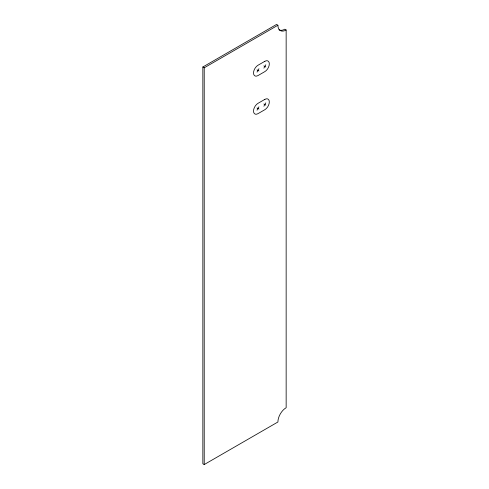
<?xml version="1.0" encoding="UTF-8"?>
<svg xmlns="http://www.w3.org/2000/svg" width="489" height="489" viewBox="0 0 489 489"><rect width="100%" height="100%" fill="white"/><g stroke="black" fill="none" stroke-linecap="round" stroke-linejoin="round"><path stroke-width="0.73" d="M257.012 72.103L258.95 68.735M263.883 68.136L265.827 64.768M257.012 110.184L258.95 106.822M263.883 106.217L265.827 102.855M202.849 66.993L276.536 24.45L277.905 25.245A11.663 6.73 -60 0 0 286.151 30.006L286.151 407.728A11.663 6.73 -60 0 0 277.905 422.007L204.225 464.55L202.849 463.755L202.849 66.993L204.225 67.788L277.905 25.245M286.151 30.006L284.775 29.212A11.663 6.73 -60 0 1 278.95 29.786M263.883 65.893L265.827 67.011M257.012 69.86L258.95 70.978M263.883 103.974L265.827 105.098M257.012 107.941L258.95 109.065M204.225 67.788L204.225 464.55M264.855 61.296L257.978 65.263A6.314 3.649 -60 0 0 253.516 72.995A6.314 3.649 -60 0 0 257.978 75.575L264.855 71.608A6.314 3.649 -60 0 0 269.317 63.876A6.314 3.649 -60 0 0 264.855 61.296M264.855 99.377L257.978 103.344A6.314 3.649 -60 0 0 253.516 111.082A6.314 3.649 -60 0 0 257.978 113.662L264.855 109.695A6.314 3.649 -60 0 0 269.317 101.957A6.314 3.649 -60 0 0 264.855 99.377"/></g></svg>
